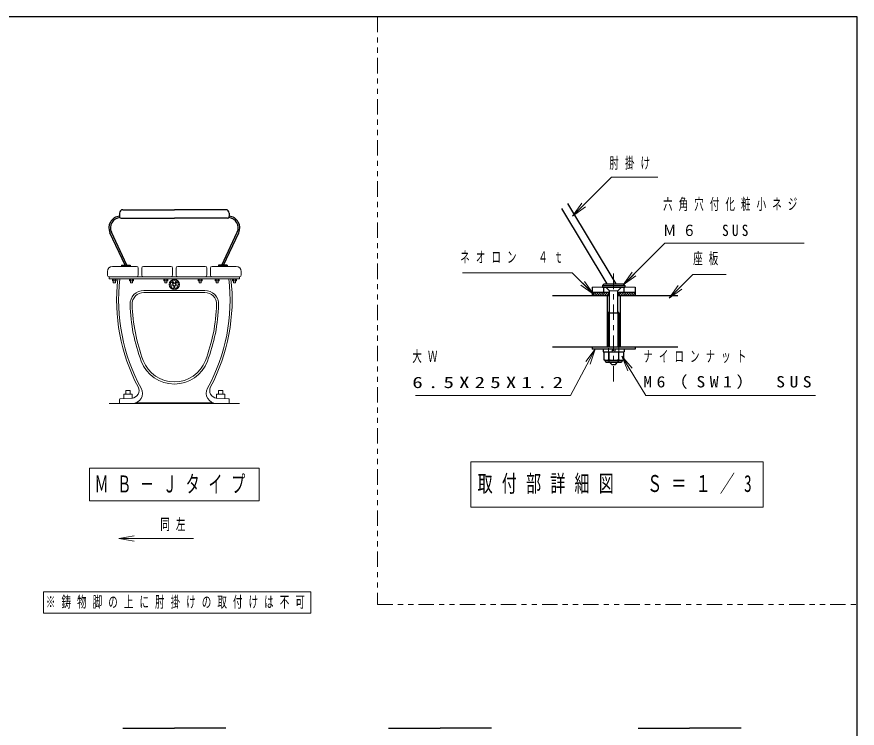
# Model space of a CAD drawing. Units: millimetres on the paper, with parts at other scales. Extents: x -365 to 12, y -38 to 257.
# Drawn here: x -163.3 to 0, y 118.6 to 257 of the extents above; entities that cross this region are included whole.
import ezdxf

# ---------------------------------------------------------------- set-up
doc = ezdxf.new("R2010")
doc.units = ezdxf.units.MM
for name, pattern in [('USER1', [4.5, 2.5, -2]), ('USER2', [6, 3, -1, 1, -1]), ('USER3', [8, 3, -1, 1, -1, 1, -1])]:
    doc.linetypes.add(name, pattern=pattern)
doc.layers.add('0_2', color=7, linetype='Continuous', lineweight=13)
doc.layers.add('LY_3', color=3, linetype='Continuous', lineweight=25)
doc.styles.add('ＭＳ ゴシック', font='')
doc.styles.get('ＭＳ ゴシック').set_extended_font_data('MS Gothic')

msp = doc.modelspace()

# ---------------------------------------------------------------- linework, layer by layer
at = {"layer": '0_2', "color": 20, "lineweight": 25}
for p, q in [((0, 257), (-365, 257)), ((0, 0), (0, 257))]:
    msp.add_line(p, q, dxfattribs=at)
at = {"layer": 'LY_3', "color": 7, "linetype": 'USER3', "lineweight": 13}
for p, q in [((-93.251, 257), (-93.251, 142.729)), ((-93.251, 142.729), (-0.156, 142.729))]:
    msp.add_line(p, q, dxfattribs=at)
at = {"layer": 'LY_3'}
for p, q in [((-46.856, 205.062), (-56.237, 220.674)), ((-142.705, 219.484), (-132.705, 219.484)), ((-122.705, 219.484), (-132.705, 219.484)), ((-48.606, 205.062), (-57.412, 219.718)), ((-143.371, 218.818), (-143.371, 218.151)), ((-143.038, 217.818), (-132.705, 217.818)), ((-122.371, 217.818), (-132.705, 217.818)), ((-122.038, 218.818), (-122.038, 218.151)), ((-142.277, 208.684), (-145.212, 214.979)), ((-141.946, 208.684), (-144.94, 215.106)), ((-123.463, 208.684), (-120.469, 215.106)), ((-123.132, 208.684), (-120.197, 214.979)), ((-142.945, 208.684), (-141.278, 208.684)), ((-142.945, 208.684), (-142.945, 208.484)), ((-142.945, 208.484), (-141.278, 208.484)), ((-141.278, 208.684), (-141.278, 208.484)), ((-122.465, 208.684), (-124.131, 208.684)), ((-124.131, 208.684), (-124.131, 208.484)), ((-122.465, 208.484), (-124.131, 208.484)), ((-122.465, 208.684), (-122.465, 208.484)), ((-51.497, 204.396), (-51.497, 203.396)), ((-49.164, 205.062), (-49.497, 204.729)), ((-49.497, 204.729), (-49.497, 204.396)), ((-49.497, 204.729), (-45.164, 204.729)), ((-49.497, 204.396), (-45.164, 204.396)), ((-49.331, 204.396), (-49.331, 203.396)), ((-49.331, 204.296), (-49.331, 203.396)), ((-49.164, 205.062), (-45.497, 205.062)), ((-48.164, 203.729), (-48.831, 204.396)), ((-46.497, 203.729), (-45.831, 204.396)), ((-45.497, 205.062), (-45.164, 204.729)), ((-45.331, 204.396), (-45.331, 203.396)), ((-45.331, 204.296), (-45.331, 203.396)), ((-45.164, 204.729), (-45.164, 204.396)), ((-43.164, 204.396), (-43.164, 203.396)), ((-48.164, 202.735), (-59.21, 202.735)), ((-51.497, 203.093), (-51.195, 203.396)), ((-48.331, 203.396), (-51.497, 203.396)), ((-51.497, 203.396), (-51.497, 202.735)), ((-51.412, 202.729), (-50.746, 203.396)), ((-50.963, 202.729), (-50.297, 203.396)), ((-50.514, 202.729), (-49.848, 203.396)), ((-50.065, 202.729), (-49.399, 203.396)), ((-49.616, 202.729), (-48.95, 203.396)), ((-49.167, 202.729), (-48.501, 203.396)), ((-48.718, 202.729), (-48.331, 203.116)), ((-48.581, 202.735), (-48.581, 192.735)), ((-48.331, 203.396), (-48.331, 202.735)), ((-48.164, 199.396), (-48.164, 203.729)), ((-46.497, 199.396), (-46.497, 203.729)), ((-34.831, 202.735), (-46.497, 202.735)), ((-46.331, 203.32), (-46.256, 203.396)), ((-46.331, 202.871), (-45.806, 203.396)), ((-46.331, 203.396), (-46.331, 202.735)), ((-43.164, 203.396), (-46.331, 203.396)), ((-46.081, 202.735), (-46.081, 192.735)), ((-46.024, 202.729), (-45.357, 203.396)), ((-45.575, 202.729), (-44.908, 203.396)), ((-45.126, 202.729), (-44.459, 203.396)), ((-44.677, 202.729), (-44.01, 203.396)), ((-44.228, 202.729), (-43.561, 203.396)), ((-43.779, 202.729), (-43.164, 203.344)), ((-43.33, 202.729), (-43.164, 202.895)), ((-43.164, 203.396), (-43.164, 202.729)), ((-48.331, 199.396), (-48.164, 199.684)), ((-48.331, 199.396), (-46.331, 199.396)), ((-48.331, 199.396), (-48.331, 192.741)), ((-46.331, 199.396), (-46.497, 199.684)), ((-46.331, 199.396), (-46.331, 192.741)), ((-34.831, 192.741), (-59.21, 192.741)), ((-43.164, 192.741), (-51.497, 192.741)), ((-51.497, 192.741), (-51.497, 192.341)), ((-43.164, 192.741), (-43.164, 192.341)), ((-43.164, 192.341), (-51.497, 192.341)), ((-49.364, 192.341), (-49.364, 191.841)), ((-49.364, 191.841), (-45.297, 191.841)), ((-49.255, 191.841), (-49.255, 190.343)), ((-48.293, 191.841), (-48.293, 190.343)), ((-47.619, 191.841), (-47.485, 192.341)), ((-47.042, 192.341), (-47.176, 191.841)), ((-46.368, 191.841), (-46.369, 190.343)), ((-45.406, 191.841), (-45.406, 190.343)), ((-45.297, 192.341), (-45.297, 191.841)), ((-48.964, 190.175), (-49.255, 190.343)), ((-48.964, 190.175), (-45.697, 190.175)), ((-45.698, 190.175), (-48.964, 190.175)), ((-48.964, 190.175), (-48.964, 190.008)), ((-48.797, 189.841), (-45.863, 189.841)), ((-47.664, 189.396), (-48.11, 189.841)), ((-46.997, 189.396), (-46.552, 189.841)), ((-45.698, 190.175), (-45.698, 190.008)), ((-45.697, 190.175), (-45.406, 190.343)), ((-47.664, 189.396), (-46.997, 189.396)), ((-142.705, 118.642), (-132.705, 118.642)), ((-122.705, 118.642), (-132.705, 118.642)), ((-91.071, 118.642), (-81.071, 118.642)), ((-71.071, 118.642), (-81.071, 118.642)), ((-42.569, 118.642), (-32.569, 118.642)), ((-22.569, 118.642), (-32.569, 118.642))]:
    msp.add_line(p, q, dxfattribs=at)
at = {"layer": 'LY_3', "color": 7, "lineweight": 13}
for p, q in [((-55.308, 218.247), (-53.54, 220.722)), ((-55.308, 218.247), (-53.187, 220.368)), ((-52.833, 220.014), (-55.308, 218.247)), ((-145.705, 207.451), (-145.705, 206.784)), ((-144.705, 208.451), (-140.038, 208.451)), ((-139.705, 208.118), (-139.705, 206.784)), ((-139.038, 208.118), (-139.038, 206.784)), ((-138.705, 208.451), (-133.371, 208.451)), ((-133.038, 208.118), (-133.038, 206.784)), ((-132.371, 208.118), (-132.371, 206.784)), ((-132.038, 208.451), (-126.705, 208.451)), ((-126.371, 208.118), (-126.371, 206.784)), ((-125.705, 208.118), (-125.705, 206.784)), ((-125.371, 208.451), (-120.705, 208.451)), ((-119.705, 207.451), (-119.705, 206.784)), ((-145.371, 206.451), (-145.371, 206.051)), ((-145.371, 206.451), (-120.038, 206.451)), ((-145.371, 206.051), (-120.038, 206.051)), ((-144.778, 206.051), (-144.778, 205.951)), ((-144.778, 205.951), (-143.965, 205.951)), ((-144.756, 205.951), (-144.756, 205.651)), ((-144.564, 205.951), (-144.564, 205.651)), ((-144.438, 205.951), (-144.338, 206.051)), ((-144.305, 205.951), (-144.205, 206.051)), ((-144.179, 205.951), (-144.179, 205.651)), ((-143.986, 205.951), (-143.986, 205.651)), ((-143.965, 206.051), (-143.965, 205.951)), ((-141.445, 206.051), (-141.445, 205.951)), ((-141.445, 205.951), (-140.631, 205.951)), ((-141.423, 205.951), (-141.423, 205.651)), ((-141.23, 205.951), (-141.23, 205.651)), ((-141.105, 205.951), (-141.005, 206.051)), ((-140.971, 205.951), (-140.871, 206.051)), ((-140.846, 205.951), (-140.846, 205.651)), ((-140.653, 205.951), (-140.653, 205.651)), ((-140.631, 206.051), (-140.631, 205.951)), ((-134.778, 206.051), (-134.778, 205.951)), ((-134.778, 205.951), (-133.965, 205.951)), ((-134.756, 205.951), (-134.756, 205.651)), ((-134.564, 205.951), (-134.564, 205.651)), ((-134.438, 205.951), (-134.338, 206.051)), ((-134.305, 205.951), (-134.205, 206.051)), ((-134.179, 205.951), (-134.179, 205.651)), ((-133.986, 205.951), (-133.986, 205.651)), ((-133.965, 206.051), (-133.965, 205.951)), ((-128.111, 206.051), (-128.111, 205.951)), ((-128.111, 205.951), (-127.298, 205.951)), ((-128.09, 205.951), (-128.09, 205.651)), ((-127.897, 205.951), (-127.897, 205.651)), ((-127.771, 205.951), (-127.671, 206.051)), ((-127.638, 205.951), (-127.538, 206.051)), ((-127.512, 205.951), (-127.512, 205.651)), ((-127.32, 205.951), (-127.32, 205.651)), ((-127.298, 206.051), (-127.298, 205.951)), ((-124.778, 206.051), (-124.778, 205.951)), ((-124.778, 205.951), (-123.965, 205.951)), ((-124.756, 205.951), (-124.756, 205.651)), ((-124.564, 205.951), (-124.564, 205.651)), ((-124.438, 205.951), (-124.338, 206.051)), ((-124.305, 205.951), (-124.205, 206.051)), ((-124.179, 205.951), (-124.179, 205.651)), ((-123.986, 205.951), (-123.986, 205.651)), ((-123.965, 206.051), (-123.965, 205.951)), ((-121.445, 206.051), (-121.445, 205.951)), ((-121.445, 205.951), (-120.631, 205.951)), ((-121.423, 205.951), (-121.423, 205.651)), ((-121.23, 205.951), (-121.23, 205.651)), ((-121.105, 205.951), (-121.005, 206.051)), ((-120.971, 205.951), (-120.871, 206.051)), ((-120.846, 205.951), (-120.846, 205.651)), ((-120.653, 205.951), (-120.653, 205.651)), ((-120.631, 206.051), (-120.631, 205.951)), ((-120.038, 206.451), (-120.038, 206.051)), ((-45.49, 204.848), (-43.722, 207.323)), ((-45.49, 204.848), (-43.368, 206.969)), ((-43.015, 206.616), (-45.49, 204.848)), ((-144.698, 205.618), (-144.756, 205.651)), ((-144.045, 205.618), (-144.698, 205.618)), ((-144.571, 205.618), (-144.571, 205.251)), ((-144.571, 205.251), (-144.171, 205.251)), ((-144.171, 205.618), (-144.171, 205.251)), ((-144.045, 205.618), (-143.986, 205.651)), ((-141.365, 205.618), (-141.423, 205.651)), ((-140.711, 205.618), (-141.365, 205.618)), ((-141.238, 205.618), (-141.238, 205.251)), ((-141.238, 205.251), (-140.838, 205.251)), ((-140.838, 205.618), (-140.838, 205.251)), ((-140.711, 205.618), (-140.653, 205.651)), ((-134.698, 205.618), (-134.756, 205.651)), ((-134.045, 205.618), (-134.698, 205.618)), ((-134.571, 205.618), (-134.571, 205.251)), ((-134.571, 205.251), (-134.171, 205.251)), ((-134.171, 205.618), (-134.171, 205.251)), ((-134.045, 205.618), (-133.987, 205.651)), ((-132.997, 204.928), (-133.374, 204.805)), ((-132.936, 204.738), (-133.312, 204.615)), ((-132.947, 205.082), (-133.18, 205.402)), ((-132.786, 205.199), (-133.018, 205.519)), ((-132.805, 204.642), (-132.805, 204.247)), ((-132.624, 205.199), (-132.391, 205.519)), ((-132.605, 204.642), (-132.605, 204.247)), ((-132.474, 204.737), (-132.098, 204.615)), ((-132.462, 205.081), (-132.229, 205.401)), ((-132.412, 204.928), (-132.036, 204.805)), ((-128.031, 205.618), (-128.09, 205.651)), ((-127.378, 205.618), (-128.031, 205.618)), ((-127.905, 205.618), (-127.905, 205.251)), ((-127.905, 205.251), (-127.505, 205.251)), ((-127.505, 205.618), (-127.505, 205.251)), ((-127.378, 205.618), (-127.32, 205.651)), ((-124.698, 205.618), (-124.756, 205.651)), ((-124.045, 205.618), (-124.698, 205.618)), ((-124.571, 205.618), (-124.571, 205.251)), ((-124.571, 205.251), (-124.171, 205.251)), ((-124.171, 205.618), (-124.171, 205.251)), ((-124.045, 205.618), (-123.986, 205.651)), ((-121.365, 205.618), (-121.423, 205.651)), ((-120.711, 205.618), (-121.365, 205.618)), ((-121.238, 205.618), (-121.238, 205.251)), ((-121.238, 205.251), (-120.838, 205.251)), ((-120.838, 205.618), (-120.838, 205.251)), ((-120.711, 205.618), (-120.653, 205.651)), ((-51.223, 203.053), (-53.698, 204.821)), ((-51.223, 203.053), (-53.345, 205.174)), ((-52.991, 205.528), (-51.223, 203.053)), ((-51.497, 204.396), (-43.164, 204.396)), ((-36.535, 202.27), (-34.767, 204.745)), ((-36.535, 202.27), (-34.414, 204.392)), ((-138.638, 203.784), (-126.771, 203.784)), ((-138.638, 203.384), (-126.771, 203.384)), ((-51.497, 203.396), (-48.164, 203.396)), ((-48.164, 203.729), (-46.497, 203.729)), ((-46.497, 203.396), (-43.164, 203.396)), ((-34.06, 204.038), (-36.535, 202.27)), ((-48.164, 199.396), (-48.164, 192.741)), ((-46.497, 199.396), (-46.497, 192.741)), ((-52.766, 189.929), (-50.913, 192.341)), ((-50.913, 192.341), (-52.324, 189.694)), ((-50.913, 192.341), (-51.883, 189.459)), ((-45.732, 190.992), (-44.167, 188.432)), ((-45.732, 190.992), (-43.741, 188.693)), ((-44.594, 188.172), (-45.732, 190.992)), ((-142.511, 183.586), (-140.898, 183.586)), ((-142.511, 183.586), (-142.511, 182.766)), ((-142.128, 184.316), (-141.281, 184.316)), ((-142.128, 184.316), (-142.128, 183.586)), ((-141.281, 184.316), (-141.281, 183.586)), ((-140.898, 183.586), (-140.898, 182.766)), ((-124.511, 183.586), (-124.511, 182.766)), ((-122.898, 183.586), (-124.511, 183.586)), ((-124.128, 184.316), (-124.128, 183.586)), ((-123.281, 184.316), (-124.128, 184.316)), ((-123.281, 184.316), (-123.281, 183.586)), ((-122.898, 183.586), (-122.898, 182.766)), ((-145.371, 181.784), (-120.038, 181.784)), ((-143.371, 182.56), (-143.371, 181.784)), ((-143.371, 181.784), (-140.903, 181.784)), ((-143.214, 182.726), (-140.956, 182.853)), ((-140.185, 181.918), (-125.224, 181.918)), ((-124.506, 181.784), (-122.038, 181.784)), ((-122.195, 182.726), (-124.454, 182.853)), ((-122.038, 182.56), (-122.038, 181.784)), ((-75.104, 170.44), (-75.104, 161.64)), ((-18.304, 170.44), (-75.104, 170.44)), ((-18.304, 161.64), (-18.304, 170.44)), ((-116.205, 169.19), (-149.205, 169.19)), ((-149.205, 169.19), (-149.205, 162.89)), ((-116.205, 162.89), (-116.205, 169.19)), ((-149.205, 162.89), (-116.205, 162.89)), ((-75.104, 161.64), (-18.304, 161.64)), ((-143.488, 155.536), (-140.488, 156.036)), ((-143.488, 155.536), (-140.488, 155.536)), ((-140.488, 155.036), (-143.488, 155.536)), ((-143.488, 155.536), (-129.014, 155.536)), ((-106.166, 145.188), (-158.166, 145.188)), ((-158.166, 145.188), (-158.166, 140.988)), ((-106.166, 140.988), (-106.166, 145.188)), ((-158.166, 140.988), (-106.166, 140.988))]:
    msp.add_line(p, q, dxfattribs=at)
at = {"layer": 'LY_3', "color": 7, "linetype": 'USER2', "lineweight": 13}
msp.add_line((-47.331, 207.043), (-47.331, 185.928), dxfattribs=at)
at = {"layer": 'LY_3', "color": 7, "linetype": 'USER1', "lineweight": 13}
for p, q in [((-48.331, 190.062), (-48.331, 192.741)), ((-46.331, 192.741), (-46.331, 190.062)), ((-48.11, 189.841), (-48.331, 190.062)), ((-46.552, 189.841), (-46.331, 190.062))]:
    msp.add_line(p, q, dxfattribs=at)
at = {"layer": 'LY_3', "color": 7, "lineweight": 13}
for points in [[(-55.308, 218.247), (-47.746, 225.809), (-38.746, 225.809)], [(-45.49, 204.848), (-37.39, 212.948), (-10.306, 212.948)], [(-76.723, 207.212), (-55.382, 207.212), (-51.223, 203.053)], [(-36.535, 202.27), (-31.911, 206.894), (-25.463, 206.894)], [(-50.913, 192.341), (-55.694, 183.373), (-85.855, 183.373)], [(-45.732, 190.992), (-41.074, 183.373), (-8.074, 183.373)]]:
    msp.add_lwpolyline(points, dxfattribs=at)
msp.add_circle((-132.705, 204.918), 1, dxfattribs=at)
at = {"layer": 'LY_3'}
for centre, radius, start, end in [((-142.705, 218.818), 0.667, 90, 180), ((-122.705, 218.818), 0.667, 0, 90), ((-143.128, 215.951), 2.3, 96.08041, 205), ((-143.128, 215.951), 2, 94.91293, 205), ((-143.038, 218.151), 0.333, 180, 270), ((-122.371, 218.151), 0.333, 270, 0), ((-122.282, 215.951), 2, 335, 85.08707), ((-122.282, 215.951), 2.3, 335, 83.91958), ((-48.774, 191.134), 0.926, 238.70264, 301.29697), ((-48.797, 190.008), 0.167, 179.99985, 269.99985), ((-47.331, 193.71), 3.502, 254.05389, 285.94574), ((-45.887, 191.134), 0.926, 238.70275, 301.29708), ((-45.864, 190.008), 0.167, 269.99985, 359.99985)]:
    msp.add_arc(centre, radius, start, end, dxfattribs=at)
at = {"layer": 'LY_3', "color": 7, "lineweight": 13}
for centre, radius, start, end in [((-144.705, 207.451), 1, 89.99998, 179.99996), ((-140.038, 208.118), 0.333, 0, 89.99998), ((-138.705, 208.118), 0.333, 89.99998, 179.99996), ((-133.371, 208.118), 0.333, 0, 89.99998), ((-132.038, 208.118), 0.333, 89.99998, 179.99996), ((-126.705, 208.118), 0.333, 0, 89.99998), ((-125.371, 208.118), 0.333, 89.99998, 179.99996), ((-120.705, 207.451), 1, 0, 89.99998), ((-145.371, 206.784), 0.333, 179.99998, 270.00003), ((-107.603, 201.952), 36.333, 173.52197, 207.80801), ((-107.603, 201.952), 35.933, 173.44954, 208.61556), ((-140.038, 206.784), 0.333, 270.00002, 0), ((-138.705, 206.784), 0.333, 179.99998, 270.00003), ((-133.371, 206.784), 0.333, 270.00002, 0), ((-132.038, 206.784), 0.333, 179.99998, 270.00003), ((-126.705, 206.784), 0.333, 270.00002, 0), ((-157.806, 201.952), 35.933, 331.3844, 6.55043), ((-125.371, 206.784), 0.333, 179.99998, 270.00003), ((-157.806, 201.952), 36.333, 332.19195, 6.478), ((-120.038, 206.784), 0.333, 270.00002, 0), ((-144.66, 205.81), 0.185, 238.70277, 301.29711), ((-144.371, 206.325), 0.701, 254.05408, 285.94593), ((-144.083, 205.81), 0.185, 238.70285, 301.29719), ((-141.327, 205.81), 0.185, 238.70277, 301.29711), ((-141.038, 206.325), 0.701, 254.05408, 285.94593), ((-140.749, 205.81), 0.185, 238.70285, 301.29719), ((-134.66, 205.81), 0.185, 238.70277, 301.29711), ((-134.371, 206.325), 0.701, 254.05408, 285.94593), ((-134.083, 205.81), 0.185, 238.70285, 301.29719), ((-132.705, 204.918), 0.8, 142.60149, 181.3982), ((-133.404, 204.901), 0.1, 181.39778, 287.99991), ((-133.281, 204.52), 0.1, 108.00018, 214.60176), ((-132.705, 204.918), 0.8, 214.60152, 253.39846), ((-133.261, 205.343), 0.1, 36.00027, 142.60117), ((-132.937, 205.578), 0.1, 109.39838, 216.00014), ((-133.028, 205.023), 0.1, 287.99982, 36.00023), ((-132.705, 204.918), 0.8, 70.60157, 109.39847), ((-132.905, 204.642), 0.1, 0, 108), ((-132.905, 204.247), 0.1, 253.39853, 0), ((-132.705, 205.258), 0.1, 216.00008, 323.9999), ((-132.505, 204.642), 0.1, 71.99992, 179.99996), ((-132.505, 204.247), 0.1, 179.99998, 286.60146), ((-132.381, 205.023), 0.1, 143.99996, 251.99997), ((-132.705, 204.918), 0.8, 286.60152, 325.39846), ((-132.472, 205.578), 0.1, 323.99979, 70.60164), ((-132.149, 205.343), 0.1, 37.39879, 143.99981), ((-132.129, 204.52), 0.1, 325.39837, 72.00001), ((-132.705, 204.918), 0.8, 358.60148, 37.39853), ((-132.005, 204.901), 0.1, 251.99982, 358.60104), ((-127.993, 205.81), 0.185, 238.70277, 301.29711), ((-127.705, 206.325), 0.701, 254.05408, 285.94593), ((-127.416, 205.81), 0.185, 238.70285, 301.29719), ((-124.66, 205.81), 0.185, 238.70277, 301.29711), ((-124.371, 206.325), 0.701, 254.05408, 285.94593), ((-124.083, 205.81), 0.185, 238.70285, 301.29719), ((-121.327, 205.81), 0.185, 238.70277, 301.29711), ((-121.038, 206.325), 0.701, 254.05408, 285.94593), ((-120.749, 205.81), 0.185, 238.70285, 301.29719), ((-138.638, 201.118), 2.667, 89.99998, 181.56273), ((-138.638, 201.118), 2.267, 89.99998, 181.56273), ((-126.771, 201.118), 2.667, 358.43723, 89.99998), ((-126.771, 201.118), 2.267, 358.43724, 89.99998), ((-107.65, 201.963), 33.667, 181.56276, 200.7891), ((-107.65, 201.963), 33.267, 181.56276, 200.7891), ((-157.76, 201.963), 33.267, 339.21089, 358.43722), ((-157.76, 201.963), 33.667, 339.21089, 358.43722), ((-132.705, 192.451), 6.867, 200.7891, 339.21089), ((-132.705, 192.451), 6.467, 200.7891, 339.21089), ((-141.038, 184.318), 1.467, 273.21389, 27.80805), ((-140.903, 183.784), 2, 270.00002, 28.6156), ((-124.506, 183.784), 2, 151.38437, 269.99995), ((-124.371, 184.318), 1.467, 152.19191, 266.78604), ((-143.205, 182.56), 0.167, 93.2141, 179.99996), ((-122.205, 182.56), 0.167, 0, 86.78587)]:
    msp.add_arc(centre, radius, start, end, dxfattribs=at)

# ---------------------------------------------------------------- texts
at = {"layer": 'LY_3', "color": 7, "style": 'ＭＳ ゴシック'}
for s, insert, char_height, attachment_point in [('\\T1.64;\\W0.6;肘掛け', (-48.163, 228.459), 2.199, 4), ('\\T1.64;\\W0.6;六角穴付化粧小ネジ', (-37.722, 220.448), 2.199, 4), ('\\T1.5;\\W0.85;Ｍ６\u3000SUS', (-37.722, 215.448), 2.199, 4), ('\\T1.64;\\W0.6;ネオロン\u3000４ｔ', (-77.139, 210.212), 2.199, 4), ('\\T1.64;\\W0.6;座板', (-31.879, 209.894), 2.199, 4), ('\\T1.64;\\W0.6;大Ｗ', (-86.455, 190.873), 2.199, 4), ('\\T1.64;\\W0.6;ナイロンナット', (-41.574, 190.873), 2.199, 4), ('\\T1.5;\\W1.35;6.5X25X1.2', (-86.455, 185.873), 2.199, 4), ('\\T1.5;\\W1.15;M6（SW1）\\~SUS', (-41.574, 185.873), 2.199, 4), ('\\T1.64;\\W0.6;ＭＢ－Ｊタイプ', (-132.705, 166.04), 3.299, 5), ('\\T1.61;\\W0.65;取付部詳細図\u3000Ｓ＝１／3', (-46.704, 166.04), 3.299, 5), ('\\T1.64;\\W0.6;同左', (-135.431, 158.186), 2.199, 4), ('\\T1.64;\\W0.6;※鋳物脚の上に肘掛けの取付けは不可', (-157.666, 143.088), 2.199, 4)]:
    msp.add_mtext(s, dxfattribs=dict(at, insert=insert, char_height=char_height, attachment_point=attachment_point))

doc.saveas('drawing.dxf')
